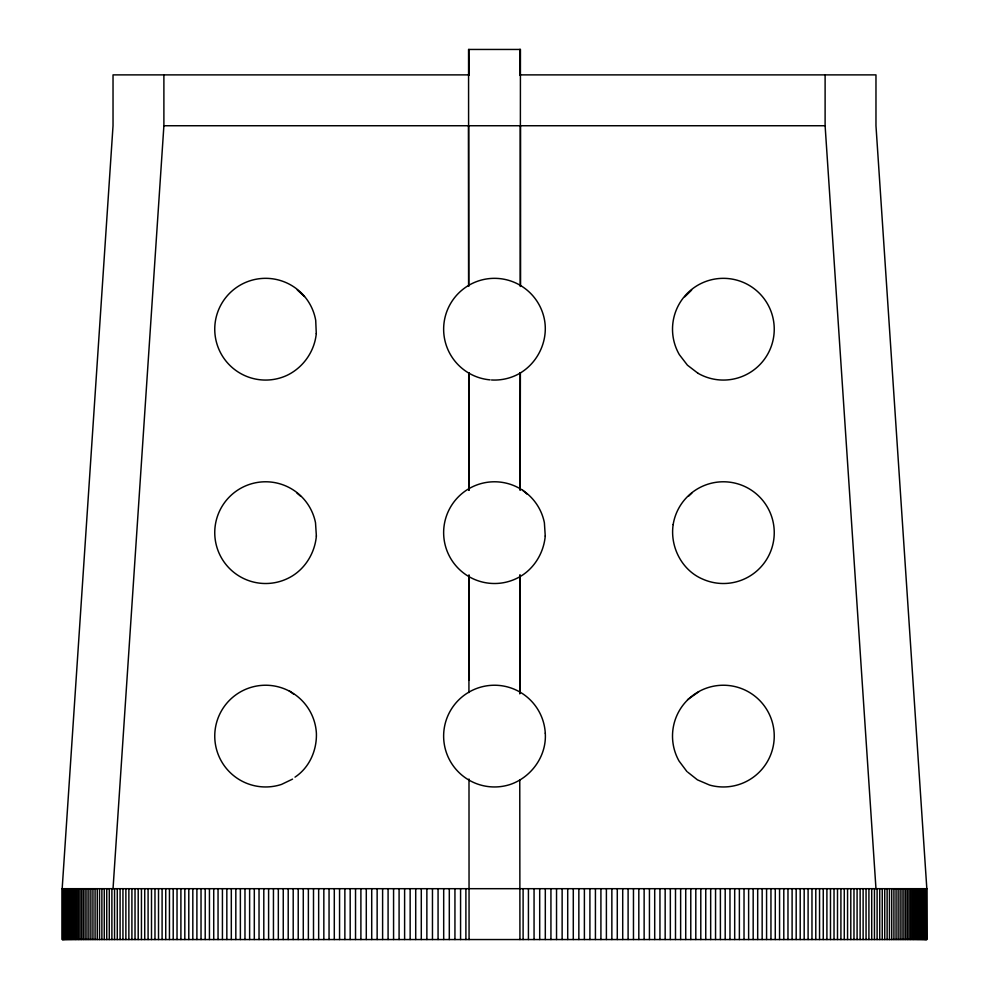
<?xml version="1.0" encoding="UTF-8"?>
<svg xmlns="http://www.w3.org/2000/svg" width="989" height="989" viewBox="0 0 989 989"><rect width="100%" height="100%" fill="white"/><g stroke="black" fill="none" stroke-linecap="round" stroke-linejoin="round"><path stroke-width="1.48" d="M519.855 693.648L519.979 574.819L519.757 693.66M520.066 489.938L520.189 372.655M520.276 286.241L520.437 49.45L468.563 49.45L468.662 286.365L468.563 125.739M520.152 490.062L520.375 372.841M520.548 286.464L520.437 125.739M926.804 888.691L926.829 939.55L62.171 939.55L62.171 888.691L113.03 125.739L113.03 74.88L468.897 74.88M113.03 888.691L163.89 125.739L163.89 74.88M684.784 296.799L691.645 290.098M688.505 496.255L691.892 493.041M295.006 777.144C309.433 767.575 316.962 750.305 316.393 733.22A50.859 50.859 0 0 0 258.314 685.76A50.859 50.859 0 0 0 216.109 747.758A50.859 50.859 0 0 0 281.544 784.401L292.559 779.109M698.815 691.731L687.54 699.705M163.89 125.739L825.11 125.739L875.97 888.691M62.171 888.691L926.829 888.691L875.97 125.739L875.97 74.88L520.103 74.88L520.103 49.45M687.899 772.285L697.418 779.839L709.62 785.068A50.859 50.859 0 0 0 774.239 736.718A50.859 50.859 0 0 0 710.819 686.811A50.859 50.859 0 0 0 679.023 760.998L686.984 771.63M289.097 690.705L293.733 694.229M297.009 493.115L300.817 496.379M522.748 490.297L527.347 494.315M297.281 289.962L304.488 296.502M519.769 780.061L519.93 939.55M468.885 372.853L469.033 490.223M469.145 575.165L469.281 680.185M468.724 372.853L468.798 490.223M468.86 575.165L468.934 692.547M468.996 779.035L469.07 939.55M926.508 888.691L926.693 939.55M926.248 888.691L926.248 939.55M925.914 888.691L925.914 939.55M925.506 888.691L925.506 939.55M925.024 888.691L925.024 939.55M924.468 888.691L924.468 939.55M923.837 888.691L923.837 939.55M923.133 888.691L923.133 939.55M922.366 888.691L922.366 939.55M921.513 888.691L921.513 939.55M920.586 888.691L920.586 939.55M919.597 888.691L919.597 939.55M918.534 888.691L918.534 939.55M917.384 888.691L917.384 939.55M916.173 888.691L916.173 939.55M914.887 888.691L914.887 939.55M913.527 888.691L913.527 939.55M912.105 888.691L912.105 939.55M910.609 888.691L910.609 939.55M909.027 888.691L909.027 939.55M907.383 888.691L907.383 939.55M905.677 888.691L905.677 939.55M903.897 888.691L903.897 939.55M902.042 888.691L902.042 939.55M900.114 888.691L900.114 939.55M898.123 888.691L898.123 939.55M896.059 888.691L896.059 939.55M893.92 888.691L893.92 939.55M891.732 888.691L891.732 939.55M889.457 888.691L889.457 939.55M887.121 888.691L887.121 939.55M884.722 888.691L884.722 939.55M882.25 888.691L882.25 939.55M879.716 888.691L879.716 939.55M877.107 888.691L877.107 939.55M874.449 888.691L874.449 939.55M871.717 888.691L871.717 939.55M868.911 888.691L868.911 939.55M866.055 888.691L866.055 939.55M863.125 888.691L863.125 939.55M860.133 888.691L860.133 939.55M857.092 888.691L857.092 939.55M853.977 888.691L853.977 939.55M850.8 888.691L850.8 939.55M847.561 888.691L847.561 939.55M844.272 888.691L844.272 939.55M840.91 888.691L840.91 939.55M837.498 888.691L837.498 939.55M834.024 888.691L834.024 939.55M830.488 888.691L830.488 939.55M826.903 888.691L826.903 939.55M825.11 74.88L825.11 125.739M823.256 888.691L823.256 939.55M819.547 888.691L819.547 939.55M815.789 888.691L815.789 939.55M811.969 888.691L811.969 939.55M808.1 888.691L808.1 939.55M804.181 888.691L804.181 939.55M800.212 888.691L800.212 939.55M796.182 888.691L796.182 939.55M792.102 888.691L792.102 939.55M787.973 888.691L787.973 939.55M783.795 888.691L783.795 939.55M779.555 888.691L779.555 939.55M775.277 888.691L775.277 939.55M770.95 888.691L770.95 939.55M766.574 888.691L766.574 939.55M762.16 888.691L762.16 939.55M757.685 888.691L757.685 939.55M753.173 888.691L753.173 939.55M748.624 888.691L748.624 939.55M744.025 888.691L744.025 939.55M739.376 888.691L739.376 939.55M734.691 888.691L734.691 939.55M729.969 888.691L729.969 939.55M725.197 888.691L725.197 939.55M720.4 888.691L720.4 939.55M715.554 888.691L715.554 939.55M710.671 888.691L710.671 939.55M705.75 888.691L705.75 939.55M700.793 888.691L700.793 939.55M695.799 888.691L695.799 939.55M690.779 888.691L690.779 939.55M685.723 888.691L685.723 939.55M680.63 888.691L680.63 939.55M675.499 888.691L675.499 939.55M670.344 888.691L670.344 939.55M665.164 888.691L665.164 939.55M659.947 888.691L659.947 939.55M654.706 888.691L654.706 939.55M649.439 888.691L649.439 939.55M644.136 888.691L644.136 939.55M638.82 888.691L638.82 939.55M633.467 888.691L633.467 939.55M628.102 888.691L628.102 939.55M622.711 888.691L622.711 939.55M617.284 888.691L617.284 939.55M611.857 888.691L611.857 939.55M606.393 888.691L606.393 939.55M600.916 888.691L600.916 939.55M595.427 888.691L595.427 939.55M589.914 888.691L589.914 939.55M584.388 888.691L584.388 939.55M578.849 888.691L578.849 939.55M573.286 888.691L573.286 939.55M567.711 888.691L567.711 939.55M562.135 888.691L562.135 939.55M556.535 888.691L556.535 939.55M550.935 888.691L550.935 939.55M545.31 888.691L545.31 939.55M539.697 888.691L539.697 939.55M534.06 888.691L534.06 939.55M528.423 888.691L528.423 939.55M523.107 888.691L523.107 939.55M519.93 49.45L519.93 75.387M468.897 49.45L469.07 75.387M465.893 888.691L465.893 939.55M460.577 888.691L460.577 939.55M454.94 888.691L454.94 939.55M449.303 888.691L449.303 939.55M443.69 888.691L443.69 939.55M438.065 888.691L438.065 939.55M432.465 888.691L432.465 939.55M426.865 888.691L426.865 939.55M421.289 888.691L421.289 939.55M415.714 888.691L415.714 939.55M410.151 888.691L410.151 939.55M404.612 888.691L404.612 939.55M399.086 888.691L399.086 939.55M393.573 888.691L393.573 939.55M388.084 888.691L388.084 939.55M382.607 888.691L382.607 939.55M377.143 888.691L377.143 939.55M371.716 888.691L371.716 939.55M366.289 888.691L366.289 939.55M360.898 888.691L360.898 939.55M355.533 888.691L355.533 939.55M350.18 888.691L350.18 939.55M344.864 888.691L344.864 939.55M339.561 888.691L339.561 939.55M334.294 888.691L334.294 939.55M329.053 888.691L329.053 939.55M323.836 888.691L323.836 939.55M318.656 888.691L318.656 939.55M313.501 888.691L313.501 939.55M308.37 888.691L308.37 939.55M303.277 888.691L303.277 939.55M298.221 888.691L298.221 939.55M293.201 888.691L293.201 939.55M288.207 888.691L288.207 939.55M283.25 888.691L283.25 939.55M278.329 888.691L278.329 939.55M273.446 888.691L273.446 939.55M268.6 888.691L268.6 939.55M263.803 888.691L263.803 939.55M259.031 888.691L259.031 939.55M254.309 888.691L254.309 939.55M249.624 888.691L249.624 939.55M244.975 888.691L244.975 939.55M240.376 888.691L240.376 939.55M235.827 888.691L235.827 939.55M231.315 888.691L231.315 939.55M226.84 888.691L226.84 939.55M222.426 888.691L222.426 939.55M218.05 888.691L218.05 939.55M213.723 888.691L213.723 939.55M209.445 888.691L209.445 939.55M205.205 888.691L205.205 939.55M201.027 888.691L201.027 939.55M196.898 888.691L196.898 939.55M192.818 888.691L192.818 939.55M188.788 888.691L188.788 939.55M184.819 888.691L184.819 939.55M180.9 888.691L180.9 939.55M177.031 888.691L177.031 939.55M173.211 888.691L173.211 939.55M169.453 888.691L169.453 939.55M165.744 888.691L165.744 939.55M162.097 888.691L162.097 939.55M158.512 888.691L158.512 939.55M154.976 888.691L154.976 939.55M151.502 888.691L151.502 939.55M148.09 888.691L148.09 939.55M144.728 888.691L144.728 939.55M141.439 888.691L141.439 939.55M138.2 888.691L138.2 939.55M135.023 888.691L135.023 939.55M131.908 888.691L131.908 939.55M128.867 888.691L128.867 939.55M125.875 888.691L125.875 939.55M122.945 888.691L122.945 939.55M120.089 888.691L120.089 939.55M117.283 888.691L117.283 939.55M114.551 888.691L114.551 939.55M111.893 888.691L111.893 939.55M109.285 888.691L109.285 939.55M106.75 888.691L106.75 939.55M104.278 888.691L104.278 939.55M101.879 888.691L101.879 939.55M99.543 888.691L99.543 939.55M97.268 888.691L97.268 939.55M95.08 888.691L95.08 939.55M92.941 888.691L92.941 939.55M90.877 888.691L90.877 939.55M88.886 888.691L88.886 939.55M86.958 888.691L86.958 939.55M85.103 888.691L85.103 939.55M83.323 888.691L83.323 939.55M81.617 888.691L81.617 939.55M79.973 888.691L79.973 939.55M78.391 888.691L78.391 939.55M76.895 888.691L76.895 939.55M75.473 888.691L75.473 939.55M74.113 888.691L74.113 939.55M72.827 888.691L72.827 939.55M71.616 888.691L71.616 939.55M70.466 888.691L70.466 939.55M69.403 888.691L69.403 939.55M68.414 888.691L68.414 939.55M67.487 888.691L67.487 939.55M66.634 888.691L66.634 939.55M65.867 888.691L65.867 939.55M65.163 888.691L65.163 939.55M64.532 888.691L64.532 939.55M63.976 888.691L63.976 939.55M63.494 888.691L63.494 939.55M63.086 888.691L63.086 939.55M62.752 888.691L62.752 939.55M62.492 888.691L62.492 939.55M491.521 379.974A50.859 50.859 0 0 0 515.986 375.301C536.31 365.769 548.425 342.54 544.593 320.374A50.859 50.859 0 0 0 490.074 278.527A50.859 50.859 0 0 0 443.641 329.189A50.859 50.859 0 0 0 490.062 379.863M673.163 524.566C669.837 546.67 681.755 570.22 702.573 579.059A50.859 50.859 0 0 0 771.432 549.328A50.859 50.859 0 0 0 735.816 483.324A50.859 50.859 0 0 0 673.163 524.566M545.285 733.22C546.769 755.905 531.501 777.119 510.423 784.401A50.859 50.859 0 0 1 444.988 747.758A50.859 50.859 0 0 1 487.206 685.76A50.859 50.859 0 0 1 545.285 733.22M316.369 536.038C314.786 553.766 304.229 570.48 288.059 578.293A50.859 50.859 0 0 1 218.186 551.021A50.859 50.859 0 0 1 251.441 483.794A50.859 50.859 0 0 1 315.516 522.785L316.369 536.038M545.248 536.038C543.666 553.766 533.12 570.48 516.938 578.293A50.859 50.859 0 0 1 447.077 551.021A50.859 50.859 0 0 1 480.333 483.794A50.859 50.859 0 0 1 544.395 522.785L545.248 536.038M316.282 333.639C314.514 351.478 303.227 367.549 287.107 375.301A50.859 50.859 0 0 1 217.815 346.583A50.859 50.859 0 0 1 252.455 280.06A50.859 50.859 0 0 1 315.714 320.374L316.282 333.639M697.95 373.249L687.417 365.164L679.332 354.631A50.859 50.859 0 0 1 714.553 279.108A50.859 50.859 0 0 1 773.472 338.028A50.859 50.859 0 0 1 697.95 373.249"/></g></svg>
